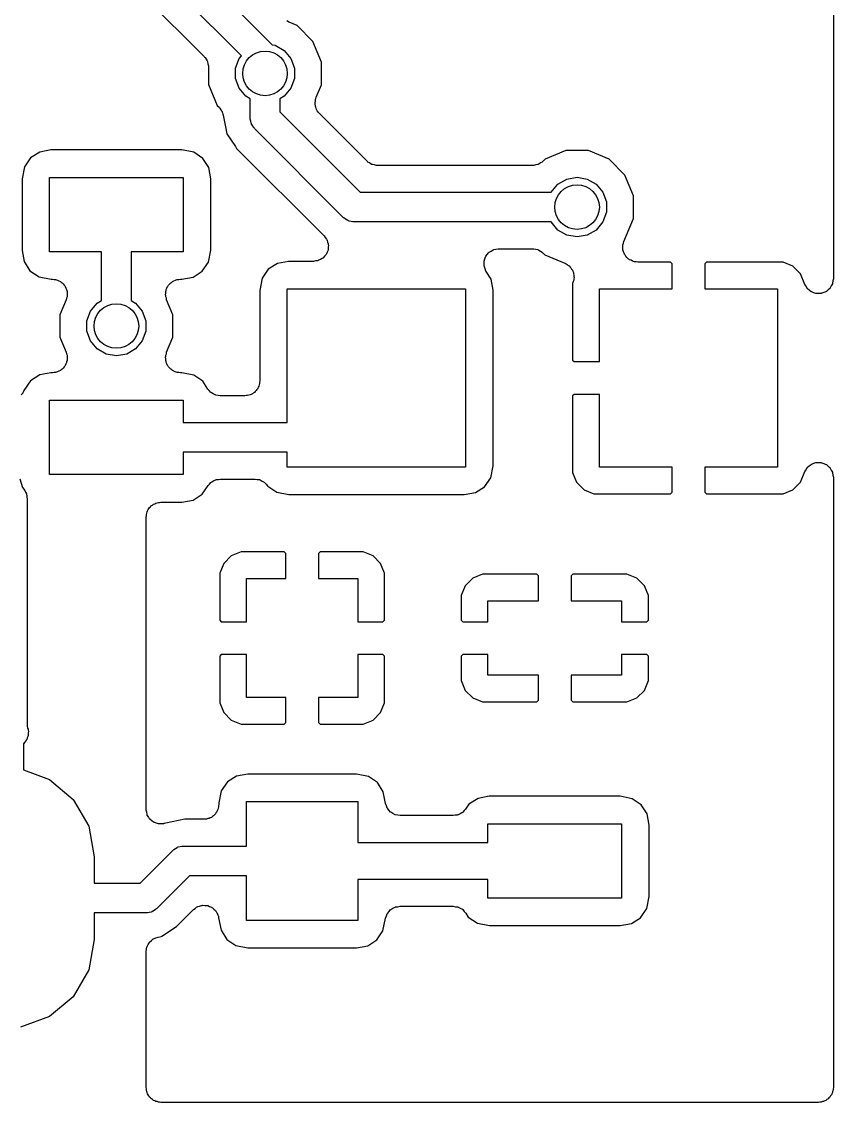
# Model space of a CAD drawing. Extents: x 125.1 to 143.2, y -145.5 to -100.1.
# Drawn here: x 137.76 to 143.22, y -145.53 to -138.25 of the extents above; entities that cross this region are included whole.
import ezdxf

# ---------------------------------------------------------------- set-up
doc = ezdxf.new("R2010")
doc.units = 0
doc.header["$MEASUREMENT"] = 0
doc.layers.add('BLACK', color=7, linetype='CONTINUOUS')

msp = doc.modelspace()

# ---------------------------------------------------------------- linework, layer by layer
at = {"layer": 'Black'}
for p, q in [((143.225, -100.175), (143.225, -139.982)), ((138.671, -137.629), (139.449, -138.408)), ((139.241, -138.482), (138.559, -137.8)), ((138.556, -138.052), (138.991, -138.487)), ((139.559, -138.254), (139.546, -138.246)), ((139.561, -138.255), (139.559, -138.254)), ((139.563, -138.256), (139.561, -138.255)), ((139.616, -138.278), (139.563, -138.256)), ((139.722, -138.385), (139.616, -138.278)), ((139.449, -138.408), (139.469, -138.411)), ((139.469, -138.411), (139.529, -138.446)), ((139.78, -138.525), (139.722, -138.385)), ((138.991, -138.487), (138.993, -138.49)), ((139.226, -138.5), (139.241, -138.482)), ((139.529, -138.446), (139.574, -138.5)), ((138.993, -138.49), (138.997, -138.493)), ((138.997, -138.493), (139.003, -138.505)), ((139.003, -138.505), (139.011, -138.515)), ((139.011, -138.515), (139.012, -138.519)), ((139.012, -138.519), (139.014, -138.523)), ((139.014, -138.523), (139.016, -138.536)), ((139.016, -138.536), (139.02, -138.549)), ((139.02, -138.549), (139.019, -138.553)), ((139.019, -138.553), (139.02, -138.558)), ((139.02, -138.558), (139.02, -138.675)), ((139.202, -138.565), (139.226, -138.5)), ((139.574, -138.5), (139.598, -138.565)), ((139.78, -138.676), (139.78, -138.525)), ((139.202, -138.635), (139.202, -138.565)), ((139.598, -138.565), (139.598, -138.635)), ((139.02, -138.675), (139.078, -138.815)), ((139.226, -138.7), (139.202, -138.635)), ((139.271, -138.754), (139.226, -138.7)), ((139.574, -138.7), (139.529, -138.754)), ((139.598, -138.635), (139.574, -138.7)), ((139.745, -138.761), (139.78, -138.676)), ((139.3, -138.771), (139.271, -138.754)), ((139.3, -138.9), (139.3, -138.771)), ((139.529, -138.754), (139.5, -138.771)), ((139.5, -138.771), (139.5, -138.859)), ((139.739, -138.784), (139.74, -138.774)), ((139.74, -138.774), (139.743, -138.768)), ((139.743, -138.768), (139.745, -138.761)), ((139.078, -138.815), (139.091, -138.828)), ((139.091, -138.828), (139.093, -138.832)), ((139.093, -138.832), (139.097, -138.834)), ((139.097, -138.834), (139.103, -138.845)), ((139.103, -138.845), (139.105, -138.848)), ((139.105, -138.848), (139.106, -138.85)), ((139.106, -138.85), (139.108, -138.852)), ((139.737, -138.795), (139.739, -138.784)), ((139.738, -138.802), (139.737, -138.795)), ((139.737, -138.808), (139.738, -138.802)), ((139.74, -138.819), (139.737, -138.808)), ((139.742, -138.829), (139.74, -138.819)), ((139.745, -138.835), (139.742, -138.829)), ((139.746, -138.842), (139.745, -138.835)), ((139.752, -138.851), (139.746, -138.842)), ((139.758, -138.86), (139.752, -138.851)), ((139.108, -138.852), (139.108, -138.853)), ((139.108, -138.853), (139.111, -138.857)), ((139.111, -138.857), (139.112, -138.861)), ((139.112, -138.861), (139.114, -138.865)), ((139.114, -138.865), (139.116, -138.874)), ((139.116, -138.874), (139.118, -138.88)), ((139.118, -138.88), (139.134, -138.96)), ((139.301, -138.904), (139.3, -138.9)), ((139.3, -138.909), (139.301, -138.904)), ((139.304, -138.921), (139.3, -138.909)), ((139.306, -138.934), (139.304, -138.921)), ((139.5, -138.859), (140.041, -139.4)), ((139.762, -138.865), (139.758, -138.86)), ((139.766, -138.87), (139.762, -138.865)), ((140.087, -139.191), (139.766, -138.87)), ((139.134, -138.96), (139.134, -138.96)), ((139.134, -138.96), (139.143, -139.006)), ((139.308, -138.938), (139.306, -138.934)), ((139.309, -138.942), (139.308, -138.938)), ((139.317, -138.953), (139.309, -138.942)), ((139.323, -138.964), (139.317, -138.953)), ((139.327, -138.967), (139.323, -138.964)), ((139.329, -138.971), (139.327, -138.967)), ((139.929, -139.571), (139.329, -138.971)), ((139.143, -139.006), (139.201, -139.093)), ((137.884, -139.129), (137.822, -139.168)), ((137.959, -139.115), (137.884, -139.129)), ((138.84, -139.115), (137.959, -139.115)), ((138.921, -139.131), (138.84, -139.115)), ((138.982, -139.172), (138.921, -139.131)), ((139.201, -139.093), (139.201, -139.093)), ((139.201, -139.093), (139.209, -139.105)), ((139.209, -139.105), (139.798, -139.694)), ((141.425, -139.12), (141.285, -139.178)), ((141.576, -139.12), (141.425, -139.12)), ((141.716, -139.178), (141.576, -139.12)), ((137.822, -139.168), (137.781, -139.229)), ((139.021, -139.234), (138.982, -139.172)), ((140.09, -139.193), (140.087, -139.191)), ((140.093, -139.197), (140.09, -139.193)), ((140.104, -139.203), (140.093, -139.197)), ((140.115, -139.211), (140.104, -139.203)), ((140.119, -139.212), (140.115, -139.211)), ((140.123, -139.214), (140.119, -139.212)), ((140.136, -139.216), (140.123, -139.214)), ((141.235, -139.214), (141.223, -139.216)), ((141.239, -139.212), (141.235, -139.214)), ((141.243, -139.211), (141.239, -139.212)), ((141.254, -139.203), (141.243, -139.211)), ((141.266, -139.197), (141.254, -139.203)), ((141.268, -139.193), (141.266, -139.197)), ((141.272, -139.191), (141.268, -139.193)), ((141.285, -139.178), (141.272, -139.191)), ((141.822, -139.285), (141.716, -139.178)), ((137.781, -139.229), (137.765, -139.31)), ((139.035, -139.309), (139.021, -139.234)), ((140.149, -139.22), (140.136, -139.216)), ((140.153, -139.219), (140.149, -139.22)), ((140.157, -139.22), (140.153, -139.219)), ((141.201, -139.22), (140.157, -139.22)), ((141.206, -139.219), (141.201, -139.22)), ((141.21, -139.22), (141.206, -139.219)), ((141.223, -139.216), (141.21, -139.22)), ((141.88, -139.425), (141.822, -139.285)), ((137.765, -139.31), (137.765, -139.791)), ((137.95, -139.8), (137.95, -139.3)), ((137.95, -139.3), (138.85, -139.3)), ((138.85, -139.3), (138.85, -139.8)), ((139.035, -139.79), (139.035, -139.309)), ((141.326, -139.4), (141.371, -139.346)), ((141.371, -139.346), (141.431, -139.311)), ((141.431, -139.311), (141.5, -139.299)), ((141.5, -139.299), (141.569, -139.311)), ((141.569, -139.311), (141.629, -139.346)), ((141.629, -139.346), (141.674, -139.4)), ((140.041, -139.4), (141.326, -139.4)), ((141.326, -139.4), (141.326, -139.4)), ((141.674, -139.4), (141.698, -139.465)), ((141.88, -139.576), (141.88, -139.425)), ((141.698, -139.465), (141.698, -139.535)), ((139.933, -139.573), (139.929, -139.571)), ((139.936, -139.577), (139.933, -139.573)), ((139.947, -139.583), (139.936, -139.577)), ((141.698, -139.535), (141.674, -139.6)), ((141.815, -139.732), (141.88, -139.576)), ((139.958, -139.591), (139.947, -139.583)), ((139.962, -139.592), (139.958, -139.591)), ((139.966, -139.594), (139.962, -139.592)), ((139.979, -139.596), (139.966, -139.594)), ((139.991, -139.6), (139.979, -139.596)), ((139.996, -139.599), (139.991, -139.6)), ((140, -139.6), (139.996, -139.599)), ((141.326, -139.6), (140, -139.6)), ((141.371, -139.654), (141.326, -139.6)), ((141.326, -139.6), (141.326, -139.6)), ((141.674, -139.6), (141.629, -139.654)), ((139.798, -139.694), (139.805, -139.705)), ((139.805, -139.705), (139.814, -139.715)), ((139.814, -139.715), (139.815, -139.719)), ((139.815, -139.719), (139.818, -139.722)), ((139.818, -139.722), (139.821, -139.735)), ((141.431, -139.689), (141.371, -139.654)), ((141.5, -139.701), (141.431, -139.689)), ((141.569, -139.689), (141.5, -139.701)), ((141.629, -139.654), (141.569, -139.689)), ((137.765, -139.791), (137.779, -139.866)), ((139.019, -139.871), (139.035, -139.79)), ((139.824, -139.79), (139.818, -139.802)), ((139.821, -139.735), (139.826, -139.747)), ((139.826, -139.782), (139.824, -139.786)), ((139.824, -139.786), (139.824, -139.79)), ((139.826, -139.747), (139.826, -139.752)), ((139.826, -139.752), (139.827, -139.756)), ((139.827, -139.756), (139.826, -139.769)), ((139.826, -139.769), (139.826, -139.782)), ((140.909, -139.803), (140.922, -139.796)), ((140.922, -139.796), (140.935, -139.788)), ((140.935, -139.788), (140.937, -139.787)), ((140.937, -139.787), (140.939, -139.786)), ((140.939, -139.786), (140.954, -139.783)), ((140.954, -139.783), (140.969, -139.78)), ((140.969, -139.78), (140.971, -139.78)), ((140.971, -139.78), (140.973, -139.78)), ((140.973, -139.78), (141.201, -139.78)), ((141.201, -139.78), (141.205, -139.781)), ((141.205, -139.781), (141.21, -139.78)), ((141.21, -139.78), (141.222, -139.784)), ((141.222, -139.784), (141.235, -139.786)), ((141.235, -139.786), (141.239, -139.788)), ((141.239, -139.788), (141.243, -139.789)), ((141.243, -139.789), (141.254, -139.797)), ((141.808, -139.766), (141.809, -139.759)), ((141.809, -139.776), (141.808, -139.766)), ((141.809, -139.753), (141.813, -139.742)), ((141.809, -139.759), (141.809, -139.753)), ((141.809, -139.787), (141.809, -139.776)), ((141.811, -139.794), (141.809, -139.787)), ((141.812, -139.8), (141.811, -139.794)), ((141.813, -139.742), (141.815, -139.732)), ((137.779, -139.866), (137.818, -139.928)), ((138.3, -139.8), (137.95, -139.8)), ((138.3, -140.129), (138.3, -139.8)), ((138.85, -139.8), (138.5, -139.8)), ((138.5, -139.8), (138.5, -140.129)), ((139.559, -139.865), (139.484, -139.879)), ((139.727, -139.865), (139.559, -139.865)), ((139.74, -139.862), (139.727, -139.865)), ((139.753, -139.861), (139.74, -139.862)), ((139.757, -139.859), (139.753, -139.861)), ((139.761, -139.858), (139.757, -139.859)), ((139.773, -139.852), (139.761, -139.858)), ((139.784, -139.846), (139.773, -139.852)), ((139.788, -139.843), (139.784, -139.846)), ((139.791, -139.841), (139.788, -139.843)), ((139.8, -139.831), (139.791, -139.841)), ((139.809, -139.822), (139.8, -139.831)), ((139.811, -139.818), (139.809, -139.822)), ((139.814, -139.815), (139.811, -139.818)), ((139.818, -139.802), (139.814, -139.815)), ((140.874, -139.867), (140.875, -139.865)), ((140.875, -139.882), (140.874, -139.867)), ((140.875, -139.863), (140.88, -139.849)), ((140.875, -139.865), (140.875, -139.863)), ((140.88, -139.849), (140.884, -139.834)), ((140.884, -139.834), (140.886, -139.832)), ((140.886, -139.832), (140.887, -139.83)), ((140.887, -139.83), (140.896, -139.819)), ((140.896, -139.819), (140.905, -139.807)), ((140.905, -139.807), (140.907, -139.805)), ((140.907, -139.805), (140.909, -139.803)), ((141.254, -139.797), (141.265, -139.803)), ((141.265, -139.803), (141.268, -139.807)), ((141.268, -139.807), (141.272, -139.809)), ((141.272, -139.809), (141.284, -139.822)), ((141.284, -139.822), (141.418, -139.878)), ((141.817, -139.81), (141.812, -139.8)), ((141.821, -139.82), (141.817, -139.81)), ((141.825, -139.825), (141.821, -139.82)), ((141.828, -139.831), (141.825, -139.825)), ((141.836, -139.838), (141.828, -139.831)), ((141.843, -139.847), (141.836, -139.838)), ((141.849, -139.85), (141.843, -139.847)), ((141.854, -139.854), (141.849, -139.85)), ((141.864, -139.858), (141.854, -139.854)), ((141.873, -139.864), (141.864, -139.858)), ((141.88, -139.865), (141.873, -139.864)), ((141.886, -139.868), (141.88, -139.865)), ((141.897, -139.868), (141.886, -139.868)), ((141.908, -139.87), (141.897, -139.868)), ((137.818, -139.928), (137.879, -139.969)), ((138.916, -139.971), (138.978, -139.932)), ((138.978, -139.932), (139.019, -139.871)), ((139.422, -139.918), (139.381, -139.979)), ((139.484, -139.879), (139.422, -139.918)), ((140.875, -139.897), (140.875, -139.882)), ((140.876, -139.9), (140.875, -139.897)), ((140.876, -139.902), (140.876, -139.9)), ((140.882, -139.916), (140.876, -139.902)), ((140.887, -139.93), (140.882, -139.916)), ((140.888, -139.932), (140.887, -139.93)), ((140.889, -139.934), (140.888, -139.932)), ((140.921, -139.984), (140.889, -139.934)), ((141.418, -139.878), (141.426, -139.882)), ((141.426, -139.882), (141.434, -139.886)), ((141.434, -139.886), (141.44, -139.892)), ((141.44, -139.892), (141.448, -139.896)), ((141.448, -139.896), (141.453, -139.903)), ((141.453, -139.903), (141.459, -139.909)), ((141.459, -139.909), (141.463, -139.917)), ((141.463, -139.917), (141.469, -139.924)), ((141.469, -139.924), (141.471, -139.932)), ((141.471, -139.932), (141.475, -139.94)), ((141.475, -139.94), (141.477, -139.949)), ((142.129, -139.87), (141.908, -139.87)), ((142.14, -139.881), (142.129, -139.87)), ((142.14, -140.05), (142.14, -139.881)), ((142.371, -139.87), (142.36, -139.881)), ((142.36, -139.881), (142.36, -140.05)), ((142.886, -139.87), (142.371, -139.87)), ((142.952, -139.897), (142.886, -139.87)), ((143.003, -139.948), (142.952, -139.897)), ((137.879, -139.969), (137.96, -139.985)), ((137.96, -139.985), (137.969, -139.985)), ((137.969, -139.985), (137.98, -139.987)), ((137.98, -139.987), (137.991, -139.988)), ((137.991, -139.988), (137.997, -139.99)), ((137.997, -139.99), (138.004, -139.992)), ((138.004, -139.992), (138.013, -139.997)), ((138.013, -139.997), (138.023, -140.001)), ((138.023, -140.001), (138.028, -140.006)), ((138.028, -140.006), (138.034, -140.009)), ((138.034, -140.009), (138.041, -140.017)), ((138.759, -140.017), (138.766, -140.009)), ((138.766, -140.009), (138.772, -140.006)), ((138.772, -140.006), (138.777, -140.001)), ((138.777, -140.001), (138.787, -139.997)), ((138.787, -139.997), (138.797, -139.992)), ((138.797, -139.992), (138.803, -139.99)), ((138.803, -139.99), (138.809, -139.988)), ((138.809, -139.988), (138.82, -139.987)), ((138.82, -139.987), (138.831, -139.985)), ((138.831, -139.985), (138.841, -139.985)), ((138.841, -139.985), (138.916, -139.971)), ((139.381, -139.979), (139.365, -140.06)), ((140.935, -140.059), (140.921, -139.984)), ((141.472, -140.008), (141.47, -140.014)), ((141.47, -140.014), (141.47, -140.529)), ((141.474, -140), (141.472, -140.008)), ((141.478, -139.992), (141.474, -140)), ((141.477, -139.949), (141.479, -139.957)), ((141.48, -139.974), (141.478, -139.983)), ((141.478, -139.983), (141.478, -139.992)), ((141.479, -139.957), (141.479, -139.966)), ((141.479, -139.966), (141.48, -139.974)), ((143.033, -140.021), (143.003, -139.948)), ((143.22, -140.012), (143.219, -140.014)), ((143.219, -140.014), (143.219, -140.016)), ((143.222, -139.997), (143.22, -140.012)), ((143.225, -139.982), (143.222, -139.997)), ((138.041, -140.017), (138.049, -140.025)), ((138.049, -140.025), (138.052, -140.03)), ((138.052, -140.03), (138.056, -140.035)), ((138.056, -140.035), (138.06, -140.046)), ((138.06, -140.046), (138.065, -140.055)), ((138.065, -140.055), (138.066, -140.062)), ((138.066, -140.062), (138.068, -140.068)), ((138.068, -140.068), (138.068, -140.079)), ((138.068, -140.079), (138.069, -140.09)), ((138.731, -140.09), (138.732, -140.079)), ((138.732, -140.068), (138.735, -140.062)), ((138.732, -140.079), (138.732, -140.068)), ((138.735, -140.055), (138.74, -140.046)), ((138.735, -140.062), (138.735, -140.055)), ((138.74, -140.046), (138.744, -140.035)), ((138.744, -140.035), (138.748, -140.03)), ((138.748, -140.03), (138.751, -140.025)), ((138.751, -140.025), (138.759, -140.017)), ((139.365, -140.06), (139.365, -140.67)), ((139.55, -140.95), (139.55, -140.05)), ((139.55, -140.05), (140.75, -140.05)), ((140.75, -140.05), (140.75, -141.25)), ((140.935, -140.73), (140.935, -140.059)), ((141.65, -140.54), (141.65, -140.05)), ((141.65, -140.05), (142.14, -140.05)), ((142.36, -140.05), (142.85, -140.05)), ((142.85, -140.05), (142.85, -141.25)), ((143.041, -140.033), (143.033, -140.021)), ((143.048, -140.047), (143.041, -140.033)), ((143.05, -140.048), (143.048, -140.047)), ((143.051, -140.05), (143.05, -140.048)), ((143.063, -140.059), (143.051, -140.05)), ((143.075, -140.069), (143.063, -140.059)), ((143.077, -140.07), (143.075, -140.069)), ((143.079, -140.071), (143.077, -140.07)), ((143.093, -140.076), (143.079, -140.071)), ((143.108, -140.081), (143.093, -140.076)), ((143.11, -140.081), (143.108, -140.081)), ((143.112, -140.081), (143.11, -140.081)), ((143.127, -140.081), (143.112, -140.081)), ((143.142, -140.081), (143.127, -140.081)), ((143.144, -140.08), (143.142, -140.081)), ((143.147, -140.08), (143.144, -140.08)), ((143.161, -140.074), (143.147, -140.08)), ((143.175, -140.069), (143.161, -140.074)), ((143.177, -140.067), (143.175, -140.069)), ((143.179, -140.067), (143.177, -140.067)), ((143.19, -140.056), (143.179, -140.067)), ((143.202, -140.047), (143.19, -140.056)), ((143.203, -140.045), (143.202, -140.047)), ((143.204, -140.043), (143.203, -140.045)), ((143.211, -140.03), (143.204, -140.043)), ((143.219, -140.016), (143.211, -140.03)), ((138.062, -140.124), (138.02, -140.224)), ((138.064, -140.113), (138.062, -140.124)), ((138.068, -140.103), (138.064, -140.113)), ((138.069, -140.09), (138.068, -140.096)), ((138.068, -140.096), (138.068, -140.103)), ((138.226, -140.2), (138.271, -140.146)), ((138.271, -140.146), (138.3, -140.129)), ((138.5, -140.129), (138.529, -140.146)), ((138.529, -140.146), (138.574, -140.2)), ((138.732, -140.096), (138.731, -140.09)), ((138.732, -140.103), (138.732, -140.096)), ((138.736, -140.113), (138.732, -140.103)), ((138.738, -140.124), (138.736, -140.113)), ((138.78, -140.225), (138.738, -140.124)), ((138.02, -140.224), (138.02, -140.375)), ((138.202, -140.265), (138.226, -140.2)), ((138.574, -140.2), (138.598, -140.265)), ((138.78, -140.376), (138.78, -140.225)), ((138.202, -140.335), (138.202, -140.265)), ((138.598, -140.265), (138.598, -140.335)), ((138.02, -140.375), (138.062, -140.476)), ((138.226, -140.4), (138.202, -140.335)), ((138.598, -140.335), (138.574, -140.4)), ((138.738, -140.476), (138.78, -140.376)), ((138.271, -140.454), (138.226, -140.4)), ((138.574, -140.4), (138.529, -140.454)), ((138.062, -140.476), (138.064, -140.487)), ((138.064, -140.487), (138.068, -140.497)), ((138.068, -140.497), (138.068, -140.504)), ((138.068, -140.504), (138.069, -140.51)), ((138.069, -140.51), (138.068, -140.521)), ((138.068, -140.521), (138.068, -140.532)), ((138.331, -140.489), (138.271, -140.454)), ((138.4, -140.501), (138.331, -140.489)), ((138.469, -140.489), (138.4, -140.501)), ((138.529, -140.454), (138.469, -140.489)), ((138.731, -140.51), (138.732, -140.504)), ((138.732, -140.521), (138.731, -140.51)), ((138.732, -140.497), (138.736, -140.487)), ((138.732, -140.504), (138.732, -140.497)), ((138.732, -140.532), (138.732, -140.521)), ((138.736, -140.487), (138.738, -140.476)), ((138.028, -140.594), (138.023, -140.599)), ((138.034, -140.591), (138.028, -140.594)), ((138.041, -140.583), (138.034, -140.591)), ((138.049, -140.575), (138.041, -140.583)), ((138.052, -140.57), (138.049, -140.575)), ((138.056, -140.565), (138.052, -140.57)), ((138.06, -140.554), (138.056, -140.565)), ((138.065, -140.545), (138.06, -140.554)), ((138.068, -140.532), (138.065, -140.538)), ((138.065, -140.538), (138.065, -140.545)), ((138.734, -140.538), (138.732, -140.532)), ((138.735, -140.545), (138.734, -140.538)), ((138.74, -140.554), (138.735, -140.545)), ((138.744, -140.565), (138.74, -140.554)), ((138.748, -140.57), (138.744, -140.565)), ((138.751, -140.575), (138.748, -140.57)), ((138.759, -140.583), (138.751, -140.575)), ((138.766, -140.591), (138.759, -140.583)), ((138.772, -140.594), (138.766, -140.591)), ((138.777, -140.599), (138.772, -140.594)), ((141.47, -140.529), (141.481, -140.54)), ((141.481, -140.54), (141.65, -140.54)), ((137.822, -140.668), (137.777, -140.734)), ((137.884, -140.629), (137.822, -140.668)), ((137.959, -140.615), (137.884, -140.629)), ((137.969, -140.615), (137.959, -140.615)), ((137.98, -140.613), (137.969, -140.615)), ((137.991, -140.612), (137.98, -140.613)), ((137.997, -140.61), (137.991, -140.612)), ((138.003, -140.608), (137.997, -140.61)), ((138.013, -140.603), (138.003, -140.608)), ((138.023, -140.599), (138.013, -140.603)), ((138.787, -140.603), (138.777, -140.599)), ((138.796, -140.608), (138.787, -140.603)), ((138.803, -140.61), (138.796, -140.608)), ((138.809, -140.612), (138.803, -140.61)), ((138.82, -140.613), (138.809, -140.612)), ((138.831, -140.615), (138.82, -140.613)), ((138.84, -140.615), (138.831, -140.615)), ((138.921, -140.631), (138.84, -140.615)), ((138.982, -140.672), (138.921, -140.631)), ((137.777, -140.735), (137.771, -140.75)), ((137.777, -140.734), (137.777, -140.735)), ((139.015, -140.724), (138.982, -140.672)), ((139.025, -140.735), (139.015, -140.724)), ((139.035, -140.747), (139.025, -140.735)), ((139.334, -140.74), (139.329, -140.747)), ((139.341, -140.734), (139.334, -140.74)), ((139.345, -140.727), (139.341, -140.734)), ((139.351, -140.72), (139.345, -140.727)), ((139.354, -140.712), (139.351, -140.72)), ((139.358, -140.704), (139.354, -140.712)), ((139.36, -140.696), (139.358, -140.704)), ((139.363, -140.687), (139.36, -140.696)), ((139.365, -140.67), (139.363, -140.679)), ((139.363, -140.679), (139.363, -140.687)), ((140.935, -141.24), (140.935, -140.73)), ((137.77, -140.752), (137.759, -140.764)), ((137.771, -140.751), (137.77, -140.752)), ((137.771, -140.75), (137.771, -140.751)), ((137.95, -141.3), (137.95, -140.8)), ((137.95, -140.8), (138.85, -140.8)), ((138.85, -140.8), (138.85, -140.95)), ((139.037, -140.748), (139.035, -140.747)), ((139.039, -140.75), (139.037, -140.748)), ((139.052, -140.756), (139.039, -140.75)), ((139.065, -140.764), (139.052, -140.756)), ((139.067, -140.764), (139.065, -140.764)), ((139.069, -140.766), (139.067, -140.764)), ((139.084, -140.767), (139.069, -140.766)), ((139.099, -140.77), (139.084, -140.767)), ((139.265, -140.77), (139.099, -140.77)), ((139.273, -140.768), (139.265, -140.77)), ((139.282, -140.768), (139.273, -140.768)), ((139.29, -140.765), (139.282, -140.768)), ((139.299, -140.764), (139.29, -140.765)), ((139.306, -140.76), (139.299, -140.764)), ((139.315, -140.757), (139.306, -140.76)), ((139.321, -140.751), (139.315, -140.757)), ((139.329, -140.747), (139.321, -140.751)), ((141.481, -140.76), (141.47, -140.771)), ((141.47, -140.771), (141.47, -141.286)), ((141.65, -140.76), (141.481, -140.76)), ((141.65, -141.25), (141.65, -140.76)), ((138.85, -140.95), (139.55, -140.95)), ((139.55, -141.15), (138.85, -141.15)), ((138.85, -141.15), (138.85, -141.3)), ((139.55, -141.25), (139.55, -141.15)), ((140.75, -141.25), (139.55, -141.25)), ((140.919, -141.321), (140.935, -141.24)), ((142.14, -141.25), (141.65, -141.25)), ((142.14, -141.419), (142.14, -141.25)), ((142.85, -141.25), (142.36, -141.25)), ((142.36, -141.25), (142.36, -141.419)), ((143.05, -141.252), (143.051, -141.25)), ((143.051, -141.25), (143.063, -141.241)), ((143.063, -141.241), (143.075, -141.231)), ((143.075, -141.231), (143.077, -141.23)), ((143.077, -141.23), (143.079, -141.229)), ((143.079, -141.229), (143.093, -141.224)), ((143.093, -141.224), (143.108, -141.219)), ((143.108, -141.219), (143.11, -141.219)), ((143.11, -141.219), (143.112, -141.219)), ((143.112, -141.219), (143.127, -141.219)), ((143.127, -141.219), (143.142, -141.219)), ((143.142, -141.219), (143.144, -141.22)), ((143.144, -141.22), (143.147, -141.22)), ((143.147, -141.22), (143.161, -141.226)), ((143.161, -141.226), (143.175, -141.231)), ((143.175, -141.231), (143.177, -141.233)), ((143.177, -141.233), (143.179, -141.233)), ((143.179, -141.233), (143.19, -141.244)), ((143.19, -141.244), (143.202, -141.253)), ((138.85, -141.3), (137.95, -141.3)), ((140.878, -141.382), (140.919, -141.321)), ((141.47, -141.286), (141.497, -141.352)), ((143.003, -141.352), (143.033, -141.279)), ((143.033, -141.279), (143.041, -141.267)), ((143.041, -141.267), (143.048, -141.253)), ((143.048, -141.253), (143.05, -141.252)), ((143.202, -141.253), (143.203, -141.255)), ((143.203, -141.255), (143.204, -141.257)), ((143.204, -141.257), (143.211, -141.27)), ((143.211, -141.27), (143.219, -141.284)), ((143.219, -141.284), (143.219, -141.286)), ((143.219, -141.286), (143.22, -141.288)), ((143.22, -141.288), (143.222, -141.303)), ((143.222, -141.303), (143.225, -141.318)), ((143.225, -141.318), (143.225, -145.425)), ((137.751, -141.329), (137.769, -141.386)), ((137.769, -141.386), (137.784, -141.408)), ((138.978, -141.432), (139.017, -141.374)), ((139.017, -141.374), (139.027, -141.364)), ((139.027, -141.364), (139.036, -141.353)), ((139.036, -141.353), (139.039, -141.351)), ((139.039, -141.351), (139.042, -141.349)), ((139.042, -141.349), (139.054, -141.343)), ((139.054, -141.343), (139.066, -141.336)), ((139.066, -141.336), (139.07, -141.335)), ((139.07, -141.335), (139.073, -141.334)), ((139.073, -141.334), (139.087, -141.332)), ((139.087, -141.332), (139.1, -141.33)), ((139.1, -141.33), (139.333, -141.33)), ((139.333, -141.33), (139.348, -141.333)), ((139.348, -141.333), (139.363, -141.334)), ((139.363, -141.334), (139.365, -141.336)), ((139.365, -141.336), (139.367, -141.336)), ((139.367, -141.336), (139.38, -141.344)), ((139.38, -141.344), (139.394, -141.35)), ((139.394, -141.35), (139.395, -141.352)), ((139.395, -141.352), (139.397, -141.353)), ((139.397, -141.353), (139.407, -141.365)), ((139.407, -141.365), (139.417, -141.376)), ((139.417, -141.376), (139.418, -141.378)), ((139.418, -141.378), (139.479, -141.419)), ((140.816, -141.421), (140.878, -141.382)), ((141.497, -141.352), (141.548, -141.403)), ((142.952, -141.403), (143.003, -141.352)), ((137.784, -141.408), (137.788, -141.419)), ((137.788, -141.419), (137.794, -141.429)), ((137.794, -141.429), (137.795, -141.435)), ((137.795, -141.435), (137.797, -141.44)), ((137.797, -141.44), (137.798, -141.452)), ((137.798, -141.452), (137.8, -141.463)), ((137.8, -141.463), (137.8, -142.993)), ((138.916, -141.471), (138.978, -141.432)), ((139.479, -141.419), (139.56, -141.435)), ((139.56, -141.435), (140.741, -141.435)), ((140.741, -141.435), (140.816, -141.421)), ((141.548, -141.403), (141.614, -141.43)), ((141.614, -141.43), (142.129, -141.43)), ((142.129, -141.43), (142.14, -141.419)), ((142.36, -141.419), (142.371, -141.43)), ((142.371, -141.43), (142.886, -141.43)), ((142.886, -141.43), (142.952, -141.403)), ((138.61, -141.544), (138.613, -141.535)), ((138.613, -141.535), (138.619, -141.529)), ((138.619, -141.529), (138.623, -141.521)), ((138.623, -141.521), (138.63, -141.516)), ((138.63, -141.516), (138.636, -141.509)), ((138.636, -141.509), (138.643, -141.505)), ((138.643, -141.505), (138.65, -141.499)), ((138.65, -141.499), (138.658, -141.496)), ((138.658, -141.496), (138.666, -141.492)), ((138.666, -141.492), (138.674, -141.49)), ((138.674, -141.49), (138.683, -141.487)), ((138.683, -141.487), (138.691, -141.487)), ((138.691, -141.487), (138.7, -141.485)), ((138.7, -141.485), (138.841, -141.485)), ((138.841, -141.485), (138.916, -141.471)), ((138.6, -141.585), (138.602, -141.577)), ((138.6, -141.944), (138.6, -141.585)), ((138.602, -141.568), (138.605, -141.56)), ((138.602, -141.577), (138.602, -141.568)), ((138.605, -141.56), (138.606, -141.551)), ((138.606, -141.551), (138.61, -141.544)), ((139.239, -141.82), (139.173, -141.847)), ((139.529, -141.82), (139.239, -141.82)), ((139.54, -141.831), (139.529, -141.82)), ((139.54, -142), (139.54, -141.831)), ((139.771, -141.82), (139.76, -141.831)), ((139.76, -141.831), (139.76, -142)), ((140.061, -141.82), (139.771, -141.82)), ((140.127, -141.847), (140.061, -141.82)), ((139.122, -141.898), (139.095, -141.964)), ((139.173, -141.847), (139.122, -141.898)), ((140.178, -141.898), (140.127, -141.847)), ((140.205, -141.964), (140.178, -141.898)), ((138.6, -142.48), (138.6, -141.944)), ((139.095, -141.964), (139.095, -142.279)), ((140.205, -142.094), (140.205, -141.964)), ((140.864, -141.97), (140.798, -141.997)), ((141.229, -141.97), (140.864, -141.97)), ((141.24, -141.981), (141.229, -141.97)), ((141.471, -141.97), (141.46, -141.981)), ((141.836, -141.97), (141.471, -141.97)), ((141.902, -141.997), (141.836, -141.97)), ((139.275, -142.29), (139.275, -142)), ((139.275, -142), (139.54, -142)), ((139.76, -142), (140.025, -142)), ((140.025, -142), (140.025, -142.29)), ((140.747, -142.048), (140.72, -142.114)), ((140.798, -141.997), (140.747, -142.048)), ((141.24, -142.15), (141.24, -141.981)), ((141.46, -141.981), (141.46, -142.15)), ((141.953, -142.048), (141.902, -141.997)), ((141.98, -142.114), (141.953, -142.048)), ((140.205, -142.279), (140.205, -142.094)), ((140.72, -142.114), (140.72, -142.279)), ((141.98, -142.279), (141.98, -142.114)), ((140.9, -142.29), (140.9, -142.15)), ((140.9, -142.15), (141.24, -142.15)), ((141.46, -142.15), (141.8, -142.15)), ((141.8, -142.15), (141.8, -142.29)), ((139.095, -142.279), (139.106, -142.29)), ((139.106, -142.29), (139.275, -142.29)), ((140.025, -142.29), (140.194, -142.29)), ((140.194, -142.29), (140.205, -142.279)), ((140.72, -142.279), (140.731, -142.29)), ((140.731, -142.29), (140.9, -142.29)), ((141.8, -142.29), (141.969, -142.29)), ((141.969, -142.29), (141.98, -142.279)), ((138.6, -143.552), (138.6, -142.48)), ((139.106, -142.51), (139.095, -142.521)), ((139.095, -142.521), (139.095, -142.836)), ((139.275, -142.51), (139.106, -142.51)), ((139.275, -142.8), (139.275, -142.51)), ((140.025, -142.51), (140.025, -142.8)), ((140.194, -142.51), (140.025, -142.51)), ((140.205, -142.521), (140.194, -142.51)), ((140.205, -142.836), (140.205, -142.521)), ((140.731, -142.51), (140.72, -142.521)), ((140.72, -142.521), (140.72, -142.686)), ((140.9, -142.51), (140.731, -142.51)), ((140.9, -142.65), (140.9, -142.51)), ((141.8, -142.51), (141.8, -142.65)), ((141.969, -142.51), (141.8, -142.51)), ((141.98, -142.521), (141.969, -142.51)), ((141.98, -142.686), (141.98, -142.521)), ((140.72, -142.686), (140.747, -142.752)), ((141.24, -142.65), (140.9, -142.65)), ((141.24, -142.819), (141.24, -142.65)), ((141.8, -142.65), (141.46, -142.65)), ((141.46, -142.65), (141.46, -142.819)), ((141.953, -142.752), (141.98, -142.686)), ((140.747, -142.752), (140.798, -142.803)), ((141.902, -142.803), (141.953, -142.752)), ((139.095, -142.836), (139.122, -142.902)), ((139.54, -142.8), (139.275, -142.8)), ((139.54, -142.969), (139.54, -142.8)), ((140.025, -142.8), (139.76, -142.8)), ((139.76, -142.8), (139.76, -142.969)), ((140.178, -142.902), (140.205, -142.836)), ((140.798, -142.803), (140.864, -142.83)), ((140.864, -142.83), (141.229, -142.83)), ((141.229, -142.83), (141.24, -142.819)), ((141.46, -142.819), (141.471, -142.83)), ((141.471, -142.83), (141.836, -142.83)), ((141.836, -142.83), (141.902, -142.803)), ((139.122, -142.902), (139.173, -142.953)), ((140.127, -142.953), (140.178, -142.902)), ((137.8, -142.993), (137.802, -143.006)), ((139.173, -142.953), (139.239, -142.98)), ((139.239, -142.98), (139.529, -142.98)), ((139.529, -142.98), (139.54, -142.969)), ((139.76, -142.969), (139.771, -142.98)), ((139.771, -142.98), (140.061, -142.98)), ((140.061, -142.98), (140.127, -142.953)), ((137.804, -143.063), (137.8, -143.072)), ((137.802, -143.006), (137.805, -143.014)), ((137.805, -143.056), (137.804, -143.063)), ((137.805, -143.014), (137.806, -143.021)), ((137.807, -143.048), (137.805, -143.056)), ((137.806, -143.021), (137.808, -143.029)), ((137.808, -143.029), (137.807, -143.039)), ((137.807, -143.039), (137.807, -143.048)), ((137.776, -143.109), (137.775, -143.11)), ((137.775, -143.11), (137.775, -143.288)), ((137.782, -143.102), (137.776, -143.109)), ((137.789, -143.095), (137.782, -143.102)), ((137.792, -143.088), (137.789, -143.095)), ((137.797, -143.082), (137.792, -143.088)), ((137.8, -143.072), (137.797, -143.082)), ((137.775, -143.288), (137.95, -143.352)), ((137.95, -143.352), (138.11, -143.486)), ((139.209, -143.329), (139.147, -143.368)), ((139.284, -143.315), (139.209, -143.329)), ((140.015, -143.315), (139.284, -143.315)), ((140.096, -143.331), (140.015, -143.315)), ((140.157, -143.372), (140.096, -143.331)), ((139.106, -143.429), (139.09, -143.51)), ((139.147, -143.368), (139.106, -143.429)), ((140.196, -143.434), (140.157, -143.372)), ((138.11, -143.486), (138.214, -143.666)), ((139.275, -143.8), (139.275, -143.5)), ((139.275, -143.5), (140.025, -143.5)), ((140.025, -143.5), (140.025, -143.775)), ((140.211, -143.513), (140.196, -143.434)), ((140.834, -143.479), (140.772, -143.518)), ((140.909, -143.465), (140.834, -143.479)), ((141.79, -143.465), (140.909, -143.465)), ((141.871, -143.481), (141.79, -143.465)), ((141.932, -143.522), (141.871, -143.481)), ((138.601, -143.555), (138.6, -143.552)), ((138.6, -143.559), (138.601, -143.555)), ((138.604, -143.572), (138.6, -143.559)), ((138.606, -143.586), (138.604, -143.572)), ((139.07, -143.577), (139.066, -143.584)), ((139.076, -143.57), (139.07, -143.577)), ((139.079, -143.562), (139.076, -143.57)), ((139.083, -143.554), (139.079, -143.562)), ((139.085, -143.546), (139.083, -143.554)), ((139.088, -143.537), (139.085, -143.546)), ((139.09, -143.52), (139.088, -143.529)), ((139.088, -143.529), (139.088, -143.537)), ((139.09, -143.51), (139.09, -143.52)), ((140.217, -143.529), (140.211, -143.513)), ((140.223, -143.545), (140.217, -143.529)), ((140.224, -143.546), (140.223, -143.545)), ((140.223, -143.545), (140.223, -143.545)), ((140.234, -143.559), (140.224, -143.546)), ((140.245, -143.572), (140.234, -143.559)), ((140.246, -143.572), (140.245, -143.572)), ((140.261, -143.581), (140.246, -143.572)), ((140.246, -143.572), (140.246, -143.572)), ((140.725, -143.576), (140.713, -143.582)), ((140.728, -143.574), (140.725, -143.576)), ((140.731, -143.572), (140.728, -143.574)), ((140.74, -143.561), (140.731, -143.572)), ((140.75, -143.551), (140.74, -143.561)), ((140.772, -143.518), (140.75, -143.551)), ((141.971, -143.584), (141.932, -143.522)), ((138.608, -143.589), (138.606, -143.586)), ((138.608, -143.592), (138.608, -143.589)), ((138.616, -143.604), (138.608, -143.592)), ((138.623, -143.616), (138.616, -143.604)), ((138.626, -143.618), (138.623, -143.616)), ((138.628, -143.621), (138.626, -143.618)), ((138.639, -143.63), (138.628, -143.621)), ((138.65, -143.639), (138.639, -143.63)), ((138.653, -143.64), (138.65, -143.639)), ((138.656, -143.642), (138.653, -143.64)), ((138.669, -143.646), (138.656, -143.642)), ((138.683, -143.65), (138.669, -143.646)), ((138.686, -143.65), (138.683, -143.65)), ((138.689, -143.651), (138.686, -143.65)), ((138.703, -143.65), (138.689, -143.651)), ((138.717, -143.65), (138.703, -143.65)), ((138.72, -143.649), (138.717, -143.65)), ((138.724, -143.649), (138.72, -143.649)), ((138.732, -143.645), (138.724, -143.649)), ((138.86, -143.62), (138.732, -143.645)), ((138.99, -143.62), (138.86, -143.62)), ((138.998, -143.618), (138.99, -143.62)), ((139.007, -143.618), (138.998, -143.618)), ((139.015, -143.615), (139.007, -143.618)), ((139.024, -143.614), (139.015, -143.615)), ((139.031, -143.61), (139.024, -143.614)), ((139.04, -143.607), (139.031, -143.61)), ((139.046, -143.601), (139.04, -143.607)), ((139.054, -143.597), (139.046, -143.601)), ((139.059, -143.59), (139.054, -143.597)), ((139.066, -143.584), (139.059, -143.59)), ((140.275, -143.589), (140.261, -143.581)), ((140.276, -143.589), (140.275, -143.589)), ((140.293, -143.592), (140.276, -143.589)), ((140.276, -143.589), (140.276, -143.589)), ((140.31, -143.595), (140.293, -143.592)), ((140.667, -143.595), (140.31, -143.595)), ((140.68, -143.593), (140.667, -143.595)), ((140.694, -143.591), (140.68, -143.593)), ((140.697, -143.59), (140.694, -143.591)), ((140.701, -143.589), (140.697, -143.59)), ((140.713, -143.582), (140.701, -143.589)), ((140.9, -143.775), (140.9, -143.65)), ((140.9, -143.65), (141.8, -143.65)), ((141.8, -143.65), (141.8, -144.15)), ((141.985, -143.659), (141.971, -143.584)), ((138.214, -143.666), (138.25, -143.872)), ((141.985, -144.14), (141.985, -143.659)), ((140.025, -143.775), (140.9, -143.775)), ((138.559, -144.05), (138.779, -143.829)), ((138.779, -143.829), (138.783, -143.827)), ((138.783, -143.827), (138.786, -143.823)), ((138.786, -143.823), (138.797, -143.817)), ((138.797, -143.817), (138.808, -143.809)), ((138.808, -143.809), (138.812, -143.808)), ((138.812, -143.808), (138.816, -143.806)), ((138.816, -143.806), (138.829, -143.804)), ((138.829, -143.804), (138.841, -143.8)), ((138.841, -143.8), (138.846, -143.801)), ((138.846, -143.801), (138.85, -143.8)), ((138.85, -143.8), (139.275, -143.8)), ((138.25, -143.872), (138.25, -144.05)), ((138.891, -144), (138.671, -144.221)), ((139.275, -144), (138.891, -144)), ((139.275, -144.3), (139.275, -144)), ((138.25, -144.05), (138.559, -144.05)), ((140.9, -144.025), (140.025, -144.025)), ((140.025, -144.025), (140.025, -144.3)), ((140.9, -144.15), (140.9, -144.025)), ((141.8, -144.15), (140.9, -144.15)), ((141.969, -144.221), (141.985, -144.14)), ((138.653, -144.233), (138.642, -144.241)), ((138.664, -144.227), (138.653, -144.233)), ((138.667, -144.223), (138.664, -144.227)), ((138.671, -144.221), (138.667, -144.223)), ((138.805, -144.341), (138.919, -144.227)), ((138.919, -144.227), (138.93, -144.22)), ((138.93, -144.22), (138.94, -144.211)), ((138.94, -144.211), (138.944, -144.21)), ((138.944, -144.21), (138.947, -144.207)), ((138.947, -144.207), (138.96, -144.204)), ((138.96, -144.204), (138.972, -144.199)), ((138.972, -144.199), (138.977, -144.199)), ((138.977, -144.199), (138.981, -144.198)), ((138.981, -144.198), (138.994, -144.199)), ((138.994, -144.199), (139.007, -144.199)), ((139.007, -144.199), (139.011, -144.201)), ((139.011, -144.201), (139.015, -144.201)), ((139.015, -144.201), (139.027, -144.207)), ((139.027, -144.207), (139.04, -144.211)), ((139.04, -144.211), (139.043, -144.214)), ((139.043, -144.214), (139.047, -144.216)), ((139.047, -144.216), (139.056, -144.225)), ((139.056, -144.225), (139.066, -144.234)), ((140.235, -144.241), (140.245, -144.228)), ((140.245, -144.228), (140.246, -144.228)), ((140.246, -144.228), (140.247, -144.227)), ((140.247, -144.227), (140.261, -144.219)), ((140.261, -144.219), (140.275, -144.211)), ((140.275, -144.211), (140.277, -144.211)), ((140.277, -144.211), (140.278, -144.21)), ((140.278, -144.21), (140.294, -144.208)), ((140.294, -144.208), (140.309, -144.205)), ((140.309, -144.205), (140.667, -144.205)), ((140.667, -144.205), (140.682, -144.208)), ((140.682, -144.208), (140.697, -144.209)), ((140.697, -144.209), (140.699, -144.211)), ((140.699, -144.211), (140.701, -144.211)), ((140.701, -144.211), (140.714, -144.219)), ((140.714, -144.219), (140.728, -144.225)), ((140.728, -144.225), (140.729, -144.227)), ((140.729, -144.227), (140.731, -144.228)), ((140.731, -144.228), (140.741, -144.24)), ((141.928, -144.282), (141.969, -144.221)), ((138.6, -144.25), (138.25, -144.25)), ((138.25, -144.25), (138.25, -144.428)), ((138.604, -144.249), (138.6, -144.25)), ((138.609, -144.25), (138.604, -144.249)), ((138.621, -144.246), (138.609, -144.25)), ((138.634, -144.244), (138.621, -144.246)), ((138.638, -144.242), (138.634, -144.244)), ((138.642, -144.241), (138.638, -144.242)), ((139.066, -144.234), (139.068, -144.237)), ((139.068, -144.237), (139.071, -144.241)), ((139.071, -144.241), (139.075, -144.249)), ((139.075, -144.249), (139.076, -144.249)), ((139.076, -144.249), (139.076, -144.251)), ((139.076, -144.251), (139.077, -144.252)), ((139.077, -144.252), (139.083, -144.264)), ((139.083, -144.264), (139.084, -144.268)), ((139.084, -144.268), (139.086, -144.272)), ((139.086, -144.272), (139.087, -144.279)), ((139.087, -144.279), (139.088, -144.282)), ((139.088, -144.282), (139.104, -144.366)), ((140.025, -144.3), (139.275, -144.3)), ((140.194, -144.371), (140.211, -144.285)), ((140.211, -144.285), (140.217, -144.27)), ((140.217, -144.27), (140.223, -144.255)), ((140.223, -144.255), (140.224, -144.254)), ((140.224, -144.253), (140.235, -144.241)), ((140.224, -144.254), (140.224, -144.253)), ((140.741, -144.24), (140.751, -144.251)), ((140.751, -144.251), (140.768, -144.278)), ((140.768, -144.278), (140.829, -144.319)), ((141.866, -144.321), (141.928, -144.282)), ((138.706, -144.407), (138.805, -144.341)), ((139.104, -144.366), (139.143, -144.428)), ((140.153, -144.432), (140.194, -144.371)), ((140.829, -144.319), (140.91, -144.335)), ((140.91, -144.335), (141.791, -144.335)), ((141.791, -144.335), (141.866, -144.321)), ((138.25, -144.428), (138.214, -144.634)), ((138.614, -144.462), (138.622, -144.448)), ((138.622, -144.448), (138.623, -144.447)), ((138.623, -144.446), (138.636, -144.435)), ((138.623, -144.447), (138.623, -144.446)), ((138.636, -144.435), (138.648, -144.425)), ((138.648, -144.425), (138.649, -144.424)), ((138.649, -144.424), (138.65, -144.424)), ((138.65, -144.424), (138.665, -144.418)), ((138.665, -144.418), (138.68, -144.412)), ((138.68, -144.412), (138.702, -144.408)), ((138.702, -144.408), (138.706, -144.407)), ((138.702, -144.408), (138.702, -144.408)), ((138.702, -144.408), (138.702, -144.408)), ((139.143, -144.428), (139.204, -144.469)), ((140.091, -144.471), (140.153, -144.432)), ((138.6, -144.51), (138.603, -144.494)), ((138.6, -145.425), (138.6, -144.51)), ((138.603, -144.494), (138.605, -144.478)), ((138.605, -144.478), (138.606, -144.477)), ((138.606, -144.476), (138.614, -144.462)), ((138.606, -144.477), (138.606, -144.476)), ((139.204, -144.469), (139.285, -144.485)), ((139.285, -144.485), (140.016, -144.485)), ((140.016, -144.485), (140.091, -144.471)), ((138.214, -144.634), (138.11, -144.814)), ((138.11, -144.814), (137.95, -144.948)), ((137.95, -144.948), (137.754, -145.019)), ((138.602, -145.434), (138.6, -145.425)), ((138.602, -145.442), (138.602, -145.434)), ((138.605, -145.451), (138.602, -145.442)), ((138.606, -145.459), (138.605, -145.451)), ((138.61, -145.467), (138.606, -145.459)), ((138.613, -145.475), (138.61, -145.467)), ((143.215, -145.467), (143.212, -145.475)), ((143.219, -145.459), (143.215, -145.467)), ((143.22, -145.451), (143.219, -145.459)), ((143.223, -145.442), (143.22, -145.451)), ((143.225, -145.425), (143.223, -145.434)), ((143.223, -145.434), (143.223, -145.442)), ((138.619, -145.482), (138.613, -145.475)), ((138.623, -145.489), (138.619, -145.482)), ((138.63, -145.495), (138.623, -145.489)), ((138.636, -145.502), (138.63, -145.495)), ((138.643, -145.506), (138.636, -145.502)), ((138.65, -145.512), (138.643, -145.506)), ((138.658, -145.515), (138.65, -145.512)), ((138.666, -145.519), (138.658, -145.515)), ((138.674, -145.52), (138.666, -145.519)), ((138.683, -145.523), (138.674, -145.52)), ((138.691, -145.523), (138.683, -145.523)), ((138.7, -145.525), (138.691, -145.523)), ((143.125, -145.525), (138.7, -145.525)), ((143.134, -145.523), (143.125, -145.525)), ((143.142, -145.523), (143.134, -145.523)), ((143.151, -145.52), (143.142, -145.523)), ((143.159, -145.519), (143.151, -145.52)), ((143.167, -145.515), (143.159, -145.519)), ((143.175, -145.512), (143.167, -145.515)), ((143.182, -145.506), (143.175, -145.512)), ((143.189, -145.502), (143.182, -145.506)), ((143.195, -145.495), (143.189, -145.502)), ((143.202, -145.489), (143.195, -145.495)), ((143.206, -145.482), (143.202, -145.489)), ((143.212, -145.475), (143.206, -145.482))]:
    msp.add_line(p, q, dxfattribs=at)
for centre in [(139.4, -138.6), (141.5, -139.5), (138.4, -140.3)]:
    msp.add_circle(centre, 0.15, dxfattribs=at)

doc.saveas('drawing.dxf')
